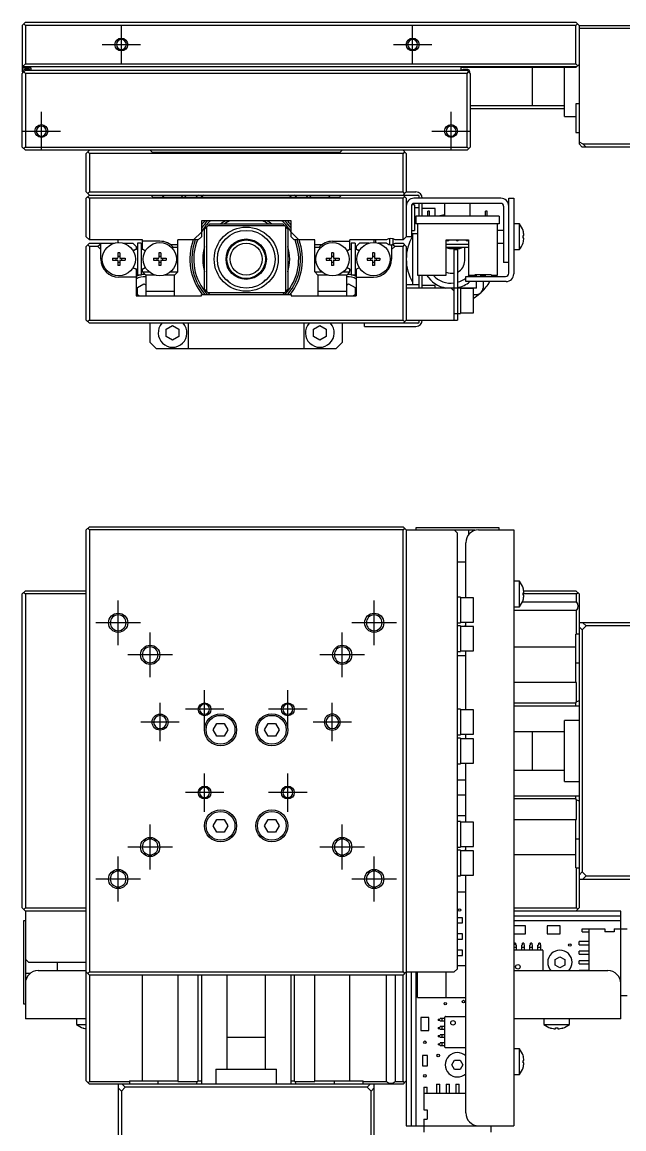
# Model space of a CAD drawing. Extents: x -2 to 723, y -8 to 429.
# Drawn here: x 89.2 to 183.2, y 251.8 to 424.6 of the extents above; entities that cross this region are included whole.
import ezdxf

# ---------------------------------------------------------------- set-up
doc = ezdxf.new("R2010")
doc.units = 0
doc.header["$LTSCALE"] = 0.5
doc.linetypes.add('CENTER', pattern=[50.8, 31.75, -6.35, 6.35, -6.35])
for name, color, linetype in [('MSM_CENTER', 1, 'CENTER'), ('MSM_CONTINUOUS', 7, 'CONTINUOUS'), ('MSM_NARROW', 5, 'CONTINUOUS')]:
    doc.layers.add(name, color=color, linetype=linetype)

msp = doc.modelspace()

# ---------------------------------------------------------------- linework, layer by layer
at = {"layer": 'MSM_CENTER'}
for p, q in [((104.73, 418.06), (104.73, 424.06)), ((150.23, 418.06), (150.23, 424.06)), ((101.73, 421.06), (107.73, 421.06)), ((147.23, 421.06), (153.23, 421.06)), ((92.23, 404.56), (92.23, 410.56)), ((156.23, 404.56), (156.23, 410.56)), ((89.23, 407.56), (95.23, 407.56)), ((153.23, 407.56), (159.23, 407.56)), ((121.48, 384), (121.48, 384)), ((104.23, 327.3), (104.23, 334.3)), ((144.23, 327.3), (144.23, 334.3)), ((107.73, 330.8), (100.73, 330.8)), ((147.73, 330.8), (140.73, 330.8)), ((109.23, 322.3), (109.23, 329.3)), ((139.23, 322.3), (139.23, 329.3)), ((112.73, 325.8), (105.73, 325.8)), ((142.73, 325.8), (135.73, 325.8)), ((117.73, 314.3), (117.73, 320.3)), ((130.73, 314.3), (130.73, 320.3)), ((110.78, 312.3), (110.78, 318.3)), ((137.68, 312.3), (137.68, 318.3)), ((120.73, 317.3), (114.73, 317.3)), ((133.73, 317.3), (127.73, 317.3)), ((113.78, 315.3), (107.78, 315.3)), ((140.68, 315.3), (134.68, 315.3)), ((117.73, 301.3), (117.73, 307.3)), ((130.73, 301.3), (130.73, 307.3)), ((120.73, 304.3), (114.73, 304.3)), ((133.73, 304.3), (127.73, 304.3)), ((109.23, 292.3), (109.23, 299.3)), ((139.23, 292.3), (139.23, 299.3)), ((112.73, 295.8), (105.73, 295.8)), ((142.73, 295.8), (135.73, 295.8)), ((104.23, 287.3), (104.23, 294.3)), ((144.23, 287.3), (144.23, 294.3)), ((107.73, 290.8), (100.73, 290.8)), ((147.73, 290.8), (140.73, 290.8))]:
    msp.add_line(p, q, dxfattribs=at)
at = {"layer": 'MSM_CONTINUOUS'}
for p, q in [((89.23, 424.06), (89.73, 424.56)), ((89.23, 424.06), (89.23, 416.86)), ((89.48, 424.31), (89.73, 424.06)), ((89.73, 424.56), (175.73, 424.56)), ((89.73, 424.06), (89.73, 418.06)), ((175.73, 424.06), (89.73, 424.06)), ((175.73, 424.56), (176.23, 424.06)), ((175.73, 424.06), (175.98, 424.31)), ((175.73, 418.06), (175.73, 424.06)), ((176.23, 424.06), (189.73, 424.06)), ((176.23, 424.06), (176.23, 405.56)), ((189.73, 423.56), (176.23, 423.56)), ((89.73, 418.06), (89.23, 417.56)), ((175.83, 417.56), (89.23, 417.56)), ((90.63, 417.36), (89.23, 417.36)), ((89.23, 416.56), (89.73, 417.06)), ((89.33, 416.76), (89.23, 416.86)), ((89.23, 405.06), (89.23, 416.56)), ((89.33, 416.66), (89.33, 416.86)), ((89.48, 416.81), (89.73, 416.56)), ((90.33, 417.16), (89.63, 417.16)), ((89.73, 418.06), (175.73, 418.06)), ((89.73, 417.06), (158.73, 417.06)), ((89.73, 416.56), (89.73, 405.06)), ((158.73, 416.56), (89.73, 416.56)), ((90.63, 417.06), (90.63, 417.36)), ((175.73, 417.46), (157.83, 417.46)), ((157.83, 417.06), (157.83, 417.46)), ((158.83, 417.16), (158.13, 417.16)), ((158.73, 417.06), (159.23, 416.56)), ((158.73, 416.56), (158.98, 416.81)), ((158.73, 405.06), (158.73, 416.56)), ((159.13, 416.86), (159.13, 416.66)), ((159.23, 416.56), (159.23, 405.06)), ((168.93, 411.56), (168.93, 417.46)), ((173.93, 409.81), (173.93, 417.46)), ((176.03, 417.76), (175.73, 418.06)), ((175.73, 417.46), (176.23, 417.96)), ((159.23, 411.56), (173.93, 411.56)), ((175.73, 411.81), (175.73, 407.31)), ((176.23, 411.81), (175.73, 411.81)), ((159.23, 411.06), (173.93, 411.06)), ((173.93, 409.81), (175.73, 409.81)), ((175.73, 407.31), (176.23, 407.31)), ((89.73, 404.56), (89.23, 405.06)), ((89.73, 405.06), (89.48, 404.81)), ((89.73, 405.06), (158.73, 405.06)), ((158.73, 404.56), (89.73, 404.56)), ((99.23, 404.06), (99.73, 404.56)), ((99.73, 404.06), (99.48, 404.31)), ((109.53, 404.26), (109.23, 404.56)), ((109.53, 404.26), (138.93, 404.26)), ((139.23, 404.56), (138.93, 404.26)), ((148.73, 404.56), (149.23, 404.06)), ((148.98, 404.31), (148.73, 404.06)), ((158.98, 404.81), (158.73, 405.06)), ((159.23, 405.06), (158.73, 404.56)), ((176.23, 405.87), (176.84, 405.56)), ((176.73, 405.06), (176.23, 405.56)), ((189.73, 405.06), (176.73, 405.06)), ((176.84, 405.56), (189.73, 405.56)), ((176.84, 405.56), (177.34, 405.06)), ((99.23, 398.06), (99.23, 404.06)), ((148.73, 404.06), (99.73, 404.06)), ((99.73, 404.06), (99.73, 398.06)), ((148.73, 398.06), (148.73, 404.06)), ((149.23, 404.06), (149.23, 398.06)), ((99.73, 397.56), (99.23, 398.06)), ((99.23, 397.06), (99.73, 397.56)), ((99.73, 398.06), (99.48, 397.81)), ((99.73, 398.06), (148.73, 398.06)), ((99.73, 397.56), (151.03, 397.56)), ((109.63, 397.26), (109.33, 397.56)), ((139.13, 397.56), (138.83, 397.26)), ((148.98, 397.81), (148.73, 398.06)), ((148.73, 397.56), (149.23, 398.06)), ((148.73, 397.56), (149.23, 397.06)), ((149.23, 398.06), (150.73, 398.06)), ((151.23, 397.06), (151.23, 397.36)), ((99.23, 391.06), (99.23, 397.06)), ((99.48, 397.31), (99.73, 397.06)), ((148.73, 397.06), (99.73, 397.06)), ((99.73, 397.06), (99.73, 390.56)), ((109.63, 397.26), (138.83, 397.26)), ((148.73, 397.06), (148.98, 397.31)), ((148.73, 390.56), (148.73, 397.06)), ((149.23, 397.06), (149.23, 391.06)), ((150.03, 395.86), (150.03, 391.06)), ((150.53, 396.06), (150.08, 396.06)), ((164.03, 397.06), (150.43, 397.06)), ((164.03, 396.26), (150.43, 396.26)), ((150.53, 396.06), (150.53, 392.06)), ((151.23, 394.26), (151.23, 396.26)), ((151.73, 394.26), (151.73, 396.26)), ((155.23, 396.26), (155.23, 394.26)), ((159.23, 394.26), (159.23, 396.26)), ((164.43, 395.86), (164.43, 387.06)), ((165.23, 397.06), (166.03, 397.06)), ((165.23, 385.36), (165.23, 397.06)), ((166.03, 397.06), (166.03, 385.26)), ((151.23, 395.56), (150.53, 395.56)), ((150.73, 394.26), (150.73, 393.06)), ((163.73, 394.26), (150.73, 394.26)), ((153.73, 395.46), (151.73, 395.46)), ((152.6, 394.26), (152.6, 395.06)), ((152.85, 395.06), (152.6, 395.06)), ((152.85, 394.26), (152.85, 395.06)), ((153.73, 394.26), (153.73, 395.46)), ((161.6, 394.26), (161.6, 395.06)), ((161.85, 395.06), (161.6, 395.06)), ((161.85, 394.26), (161.85, 395.06)), ((163.73, 394.26), (163.73, 393.06)), ((131.23, 393.56), (117.23, 393.56)), ((117.23, 393.56), (117.23, 391.06)), ((117.73, 392.26), (118.53, 393.06)), ((117.73, 382.86), (117.73, 392.26)), ((118.03, 392.56), (118.03, 382.56)), ((130.23, 392.76), (118.23, 392.76)), ((118.53, 393.06), (129.93, 393.06)), ((129.93, 393.06), (130.73, 392.26)), ((130.43, 382.56), (130.43, 392.56)), ((130.73, 392.26), (130.73, 382.86)), ((131.23, 391.06), (131.23, 393.56)), ((163.73, 393.06), (150.73, 393.06)), ((150.98, 393.06), (150.98, 385.06)), ((163.48, 385.06), (163.48, 393.06)), ((166.92, 393.06), (166.03, 393.06)), ((166.92, 389.06), (166.92, 393.06)), ((99.73, 390.56), (99.23, 391.06)), ((108.03, 390.56), (99.73, 390.56)), ((104.23, 390.16), (104.23, 390.56)), ((108.03, 389.11), (108.03, 390.56)), ((113.53, 385.56), (113.53, 390.56)), ((116.73, 390.56), (113.53, 390.56)), ((116.02, 390.56), (117.23, 391.77)), ((117.23, 391.06), (116.73, 390.56)), ((131.23, 391.77), (132.43, 390.56)), ((131.73, 390.56), (131.23, 391.06)), ((134.93, 390.56), (131.73, 390.56)), ((134.93, 385.56), (134.93, 390.56)), ((146.17, 390.56), (140.43, 390.56)), ((140.43, 389.11), (140.43, 390.56)), ((144.23, 390.16), (144.23, 390.56)), ((144.43, 390.56), (144.43, 390.14)), ((146.63, 390.79), (146.63, 389.83)), ((147.13, 390.76), (147.13, 389.86)), ((148.73, 390.56), (147.49, 390.56)), ((149.23, 391.06), (148.73, 390.56)), ((150.03, 391.06), (149.23, 391.06)), ((150.03, 392.06), (150.53, 392.06)), ((150.03, 391.56), (150.98, 391.56)), ((150.23, 391.56), (150.23, 383.56)), ((155.48, 390.56), (158.98, 390.56)), ((155.48, 385.06), (155.48, 390.56)), ((158.98, 390.56), (158.98, 385.06)), ((164.43, 392.06), (163.48, 392.06)), ((167.48, 391.99), (167.48, 392.01)), ((167.48, 391.26), (167.61, 391.26)), ((167.48, 390.86), (167.48, 391.26)), ((167.61, 390.86), (167.48, 390.86)), ((99.23, 389.56), (99.73, 390.06)), ((99.23, 378.06), (99.23, 389.56)), ((99.48, 389.81), (99.73, 389.56)), ((99.73, 390.06), (103.61, 390.06)), ((99.73, 389.56), (99.73, 378.06)), ((101.03, 389.56), (99.73, 389.56)), ((101.53, 389.91), (101.03, 389.56)), ((101.03, 389.56), (101.53, 389.06)), ((101.53, 387.56), (101.53, 390.06)), ((105.04, 390.06), (106.53, 390.06)), ((107.03, 389.56), (106.53, 390.06)), ((107.03, 389.11), (106.89, 389.03)), ((107.03, 389.56), (107.03, 389.11)), ((107.83, 390.06), (107.23, 390.06)), ((107.23, 390.06), (107.23, 385.06)), ((107.83, 390.06), (107.83, 385.06)), ((110.73, 390.36), (108.03, 390.36)), ((108.4, 388.89), (108.03, 389.11)), ((112.32, 389.86), (113.53, 389.86)), ((113.53, 389.36), (112.87, 389.36)), ((134.93, 389.86), (136.13, 389.86)), ((135.58, 389.36), (134.93, 389.36)), ((137.73, 390.36), (140.43, 390.36)), ((140.43, 389.11), (140.05, 388.89)), ((141.23, 390.06), (140.63, 390.06)), ((140.63, 390.06), (140.63, 385.06)), ((141.23, 390.06), (141.23, 385.06)), ((141.93, 390.06), (141.43, 389.56)), ((141.43, 389.56), (141.43, 389.11)), ((141.57, 389.03), (141.43, 389.11)), ((143.41, 390.06), (141.93, 390.06)), ((146.17, 390.06), (144.84, 390.06)), ((146.93, 389.82), (147.04, 389.83)), ((146.93, 389.82), (146.93, 387.56)), ((146.93, 389.06), (147.43, 389.56)), ((147.43, 389.56), (147.04, 389.83)), ((148.73, 389.56), (147.43, 389.56)), ((147.49, 390.06), (148.73, 390.06)), ((149.23, 389.56), (148.73, 390.06)), ((148.73, 389.56), (148.98, 389.81)), ((148.73, 378.06), (148.73, 389.56)), ((149.23, 389.56), (149.23, 378.06)), ((158.98, 389.86), (155.48, 389.86)), ((158.98, 389.36), (155.48, 389.36)), ((156.36, 389.21), (157.23, 389.21)), ((156.73, 389.06), (157.23, 389.06)), ((156.73, 378.06), (156.73, 389.06)), ((157.23, 389.06), (157.23, 378.06)), ((158.36, 387.35), (158.36, 389.36)), ((163.48, 390.06), (164.43, 390.06)), ((166.03, 389.06), (166.92, 389.06)), ((167.48, 390.11), (167.48, 390.13)), ((103.33, 387.71), (104.12, 387.71)), ((103.33, 387.71), (103.33, 387.42)), ((103.33, 387.42), (104.12, 387.42)), ((103.86, 387.71), (103.86, 387.42)), ((104.47, 388.56), (104.18, 388.56)), ((104.18, 388.56), (104.18, 387.77)), ((104.18, 388.03), (104.47, 388.03)), ((104.18, 387.36), (104.18, 386.56)), ((104.18, 387.09), (104.47, 387.09)), ((104.47, 388.56), (104.47, 387.77)), ((104.47, 387.36), (104.47, 386.56)), ((104.53, 387.71), (105.33, 387.71)), ((104.53, 387.42), (105.33, 387.42)), ((104.8, 387.42), (104.8, 387.71)), ((105.33, 387.71), (105.33, 387.42)), ((109.73, 387.71), (110.52, 387.71)), ((109.73, 387.71), (109.73, 387.42)), ((109.73, 387.42), (110.52, 387.42)), ((110.26, 387.71), (110.26, 387.42)), ((110.87, 388.56), (110.58, 388.56)), ((110.58, 388.56), (110.58, 387.77)), ((110.58, 388.03), (110.87, 388.03)), ((110.58, 387.36), (110.58, 386.56)), ((110.58, 387.09), (110.87, 387.09)), ((110.87, 388.56), (110.87, 387.77)), ((110.87, 387.36), (110.87, 386.56)), ((110.93, 387.71), (111.73, 387.71)), ((110.93, 387.42), (111.73, 387.42)), ((111.2, 387.42), (111.2, 387.71)), ((111.73, 387.71), (111.73, 387.42)), ((136.73, 387.71), (137.52, 387.71)), ((136.73, 387.71), (136.73, 387.42)), ((136.73, 387.42), (137.52, 387.42)), ((137.26, 387.71), (137.26, 387.42)), ((137.87, 388.56), (137.58, 388.56)), ((137.58, 388.56), (137.58, 387.77)), ((137.58, 388.03), (137.87, 388.03)), ((137.58, 387.36), (137.58, 386.56)), ((137.58, 387.09), (137.87, 387.09)), ((137.87, 388.56), (137.87, 387.77)), ((137.87, 387.36), (137.87, 386.56)), ((137.93, 387.71), (138.73, 387.71)), ((137.93, 387.42), (138.73, 387.42)), ((138.2, 387.42), (138.2, 387.71)), ((138.73, 387.71), (138.73, 387.42)), ((143.13, 387.71), (143.92, 387.71)), ((143.13, 387.71), (143.13, 387.42)), ((143.13, 387.42), (143.92, 387.42)), ((143.66, 387.71), (143.66, 387.42)), ((144.27, 388.56), (143.98, 388.56)), ((143.98, 388.56), (143.98, 387.77)), ((143.98, 388.03), (144.27, 388.03)), ((143.98, 387.36), (143.98, 386.56)), ((143.98, 387.09), (144.27, 387.09)), ((144.27, 388.56), (144.27, 387.77)), ((144.27, 387.36), (144.27, 386.56)), ((144.33, 387.71), (145.13, 387.71)), ((144.33, 387.42), (145.13, 387.42)), ((144.6, 387.42), (144.6, 387.71)), ((145.13, 387.71), (145.13, 387.42)), ((165.23, 387.06), (164.43, 387.06)), ((104.47, 386.56), (104.18, 386.56)), ((106.65, 386.23), (107.03, 386.02)), ((107.03, 386.02), (107.03, 381.86)), ((108.03, 386.02), (108.17, 386.1)), ((108.03, 385.56), (108.03, 386.02)), ((108.03, 385.56), (109.07, 385.56)), ((108.03, 385.56), (108.53, 385.06)), ((110.87, 386.56), (110.58, 386.56)), ((112.39, 385.56), (113.53, 385.56)), ((113.03, 385.06), (113.53, 385.56)), ((134.93, 385.56), (136.07, 385.56)), ((134.93, 385.56), (135.43, 385.06)), ((137.87, 386.56), (137.58, 386.56)), ((139.39, 385.56), (140.43, 385.56)), ((139.93, 385.06), (140.43, 385.56)), ((140.29, 386.1), (140.43, 386.02)), ((140.43, 385.56), (140.43, 386.02)), ((141.43, 386.02), (141.8, 386.23)), ((141.43, 386.02), (141.43, 381.86)), ((144.27, 386.56), (143.98, 386.56)), ((107.03, 384.76), (104.33, 384.76)), ((107.83, 385.06), (107.23, 385.06)), ((107.23, 383.14), (108.23, 383.72)), ((108.23, 383.72), (108.53, 383.54)), ((110.01, 385.06), (108.53, 385.06)), ((108.53, 385.06), (108.53, 381.86)), ((113.03, 385.06), (111.44, 385.06)), ((113.03, 381.86), (113.03, 385.06)), ((121.06, 384.36), (121.25, 384.36)), ((121.48, 384.14), (121.25, 384.36)), ((121.48, 384.14), (121.31, 384.14)), ((121.48, 384), (121.48, 384.14)), ((127.2, 384.36), (126.98, 384.14)), ((127.15, 384.14), (126.98, 384.14)), ((126.98, 384.14), (126.98, 384)), ((127.2, 384.36), (127.39, 384.36)), ((137.01, 385.06), (135.43, 385.06)), ((135.43, 385.06), (135.43, 381.86)), ((139.93, 385.06), (138.44, 385.06)), ((139.93, 381.86), (139.93, 385.06)), ((139.93, 383.54), (140.23, 383.72)), ((140.23, 383.72), (141.23, 383.14)), ((141.23, 385.06), (140.63, 385.06)), ((141.43, 384.76), (144.13, 384.76)), ((151.23, 383.56), (149.23, 383.56)), ((150.98, 385.06), (155.48, 385.06)), ((151.23, 383.06), (151.23, 385.06)), ((151.73, 383.06), (151.73, 385.06)), ((158.53, 384.06), (158.53, 384.86)), ((158.53, 384.86), (164.73, 384.86)), ((164.83, 384.06), (158.53, 384.06)), ((158.98, 385.06), (159.98, 385.06)), ((159.98, 385.16), (162.48, 385.16)), ((159.98, 385.06), (159.98, 385.16)), ((160.23, 384.86), (160.23, 385.16)), ((160.23, 383.06), (160.23, 384.06)), ((160.78, 385.16), (160.78, 385.06)), ((160.78, 385.06), (161.68, 385.06)), ((161.15, 385.16), (161.15, 385.06)), ((161.23, 385.06), (161.23, 384.86)), ((161.23, 384.06), (161.23, 383.06)), ((161.3, 385.16), (161.3, 385.06)), ((161.68, 385.16), (161.68, 385.06)), ((162.48, 385.06), (162.48, 385.16)), ((162.48, 385.06), (163.48, 385.06)), ((107.03, 381.86), (117.23, 381.86)), ((107.23, 381.98), (107.23, 383.14)), ((107.44, 381.86), (107.23, 381.98)), ((108.53, 382.56), (113.03, 382.56)), ((117.23, 381.86), (117.23, 382.06)), ((117.23, 382.06), (131.23, 382.06)), ((118.53, 382.06), (117.73, 382.86)), ((118.23, 382.36), (130.23, 382.36)), ((130.73, 382.86), (129.93, 382.06)), ((131.23, 382.06), (131.23, 381.86)), ((131.23, 381.86), (141.43, 381.86)), ((135.43, 382.56), (139.93, 382.56)), ((141.23, 381.98), (141.01, 381.86)), ((141.23, 383.14), (141.23, 381.98)), ((160.23, 383.06), (149.23, 383.06)), ((153.73, 383.46), (151.73, 383.46)), ((153.73, 383.06), (153.73, 383.46)), ((156.23, 383.06), (156.73, 382.56)), ((157.73, 383.06), (157.73, 379.06)), ((159.73, 382.96), (157.73, 382.96)), ((159.73, 379.16), (159.73, 382.96)), ((159.73, 382.06), (160.23, 382.06)), ((156.73, 379.06), (157.73, 379.06)), ((157.73, 379.16), (159.73, 379.16)), ((99.73, 377.56), (99.23, 378.06)), ((99.73, 378.06), (99.48, 377.81)), ((99.73, 378.06), (148.73, 378.06)), ((151.03, 377.56), (99.73, 377.56)), ((109.23, 374.56), (109.23, 377.56)), ((111.73, 376.64), (112.73, 377.22)), ((111.73, 375.48), (111.73, 376.64)), ((112.73, 377.22), (113.73, 376.64)), ((113.73, 376.64), (113.73, 375.48)), ((115.23, 373.56), (115.23, 377.56)), ((133.23, 377.56), (133.23, 373.56)), ((134.73, 376.64), (135.73, 377.22)), ((134.73, 375.48), (134.73, 376.64)), ((135.73, 377.22), (136.73, 376.64)), ((136.73, 376.64), (136.73, 375.48)), ((139.23, 377.56), (139.23, 374.56)), ((142.73, 377.06), (142.73, 377.56)), ((142.73, 377.06), (150.73, 377.06)), ((148.98, 377.81), (148.73, 378.06)), ((149.23, 378.06), (148.73, 377.56)), ((149.23, 378.06), (157.23, 378.06)), ((151.23, 377.76), (151.23, 378.06)), ((112.73, 374.91), (111.73, 375.48)), ((113.73, 375.48), (112.73, 374.91)), ((135.73, 374.91), (134.73, 375.48)), ((136.73, 375.48), (135.73, 374.91)), ((109.23, 374.56), (110.23, 373.56)), ((138.23, 373.56), (110.23, 373.56)), ((138.23, 373.56), (139.23, 374.56)), ((99.73, 345.8), (99.23, 345.3)), ((99.73, 345.3), (99.48, 345.55)), ((99.73, 345.8), (148.73, 345.8)), ((149.23, 345.3), (148.73, 345.8)), ((148.98, 345.55), (148.73, 345.3)), ((150.73, 345.6), (150.73, 345.3)), ((163.73, 345.6), (150.73, 345.6)), ((163.73, 345.3), (163.73, 345.6)), ((99.23, 259.3), (99.23, 345.3)), ((148.73, 345.3), (99.73, 345.3)), ((99.73, 345.3), (99.73, 276.3)), ((148.73, 276.3), (148.73, 345.3)), ((149.23, 345.3), (149.23, 252.3)), ((149.23, 345.3), (159.98, 345.3)), ((157.23, 344.8), (156.73, 345.3)), ((157.23, 276.8), (157.23, 344.8)), ((158.98, 345.3), (158.98, 344.57)), ((159.98, 345.23), (159.98, 345.3)), ((160.53, 345.3), (166.03, 345.3)), ((166.03, 345.3), (166.03, 252.3)), ((158.53, 334.7), (158.53, 343.3)), ((157.23, 340.3), (158.53, 340.3)), ((166.92, 337.3), (166.03, 337.3)), ((166.92, 333.3), (166.92, 337.3)), ((89.73, 335.8), (89.23, 335.3)), ((89.23, 286.3), (89.23, 335.3)), ((89.48, 335.55), (89.73, 335.3)), ((89.73, 335.8), (99.23, 335.8)), ((99.23, 335.3), (89.73, 335.3)), ((89.73, 335.3), (89.73, 286.3)), ((167.48, 336.23), (167.48, 336.25)), ((167.48, 335.5), (167.61, 335.5)), ((167.48, 335.1), (167.48, 335.5)), ((175.83, 335.3), (167.48, 335.3)), ((167.58, 335.8), (175.73, 335.8)), ((176.23, 335.3), (175.73, 335.8)), ((175.83, 335.3), (176.03, 335.5)), ((175.83, 334.07), (175.83, 335.3)), ((176.23, 335.3), (176.23, 286.3)), ((157.73, 334.8), (157.23, 334.8)), ((157.73, 334.8), (157.73, 330.8)), ((159.73, 334.7), (157.73, 334.7)), ((159.73, 330.9), (159.73, 334.7)), ((167.38, 334.07), (175.83, 334.07)), ((167.61, 335.1), (167.48, 335.1)), ((167.48, 334.35), (167.48, 334.38)), ((166.03, 333.3), (166.92, 333.3)), ((175.83, 332.74), (166.03, 332.74)), ((175.83, 329.05), (175.83, 332.74)), ((157.23, 330.8), (157.73, 330.8)), ((157.73, 330.3), (157.23, 330.3)), ((157.73, 330.9), (159.73, 330.9)), ((157.73, 330.3), (157.73, 326.3)), ((159.73, 330.2), (157.73, 330.2)), ((158.53, 330.2), (158.53, 330.9)), ((159.73, 326.4), (159.73, 330.2)), ((211.23, 330.8), (176.23, 330.8)), ((176.73, 329.69), (176.23, 330.19)), ((177.34, 330.3), (176.73, 329.69)), ((176.84, 330.8), (177.34, 330.3)), ((189.73, 330.3), (177.34, 330.3)), ((176.23, 329.05), (175.73, 329.05)), ((175.73, 321.5), (175.73, 329.05)), ((176.73, 329.69), (176.73, 291.92)), ((175.73, 327), (166.03, 327)), ((157.23, 326.3), (157.73, 326.3)), ((157.23, 325.7), (158.53, 325.7)), ((157.73, 326.4), (159.73, 326.4)), ((158.53, 317.2), (158.53, 326.4)), ((175.73, 324.55), (176.23, 324.55)), ((175.83, 321.5), (166.03, 321.5)), ((175.83, 318.45), (175.83, 321.5)), ((166.03, 318.3), (175.73, 318.3)), ((175.73, 318.3), (175.83, 318.45)), ((175.73, 317.8), (175.73, 318.3)), ((176.23, 318.61), (175.83, 318.45)), ((118.03, 316.6), (117.96, 316.54)), ((118.03, 316.6), (118.11, 316.6)), ((130.34, 316.6), (130.43, 316.6)), ((130.49, 316.54), (130.43, 316.6)), ((157.73, 317.3), (157.23, 317.3)), ((157.73, 317.3), (157.73, 313.3)), ((159.73, 317.2), (157.73, 317.2)), ((159.73, 313.4), (159.73, 317.2)), ((176.23, 317.8), (166.03, 317.8)), ((119.07, 314.1), (119.65, 315.1)), ((119.65, 315.1), (120.8, 315.1)), ((120.8, 315.1), (121.38, 314.1)), ((127.07, 314.1), (127.65, 315.1)), ((127.65, 315.1), (128.8, 315.1)), ((128.8, 315.1), (129.38, 314.1)), ((173.93, 306.05), (173.93, 315.55)), ((176.23, 315.55), (173.93, 315.55)), ((119.65, 313.1), (119.07, 314.1)), ((120.8, 313.1), (119.65, 313.1)), ((121.38, 314.1), (120.8, 313.1)), ((127.65, 313.1), (127.07, 314.1)), ((128.8, 313.1), (127.65, 313.1)), ((129.38, 314.1), (128.8, 313.1)), ((157.23, 313.3), (157.73, 313.3)), ((157.73, 312.8), (157.23, 312.8)), ((157.73, 313.4), (159.73, 313.4)), ((157.73, 312.8), (157.73, 308.8)), ((159.73, 312.7), (157.73, 312.7)), ((158.53, 312.7), (158.53, 313.4)), ((159.73, 308.9), (159.73, 312.7)), ((173.93, 313.8), (166.03, 313.8)), ((168.93, 307.8), (168.93, 313.8)), ((157.23, 308.8), (157.73, 308.8)), ((157.73, 308.9), (159.73, 308.9)), ((158.53, 299.7), (158.53, 308.9)), ((166.03, 307.8), (173.93, 307.8)), ((157.23, 306.3), (158.53, 306.3)), ((173.93, 306.05), (176.23, 306.05)), ((158.53, 303.9), (157.23, 303.9)), ((166.03, 303.8), (176.23, 303.8)), ((175.73, 303.3), (166.03, 303.3)), ((175.73, 303.3), (175.73, 303.8)), ((175.83, 303.16), (175.73, 303.3)), ((175.83, 300.1), (175.83, 303.16)), ((175.83, 303.16), (176.23, 303)), ((157.23, 300.7), (158.53, 300.7)), ((119.07, 299.1), (119.65, 300.1)), ((119.65, 298.1), (119.07, 299.1)), ((119.65, 300.1), (120.8, 300.1)), ((120.8, 300.1), (121.38, 299.1)), ((121.38, 299.1), (120.8, 298.1)), ((127.07, 299.1), (127.65, 300.1)), ((127.65, 298.1), (127.07, 299.1)), ((127.65, 300.1), (128.8, 300.1)), ((128.8, 300.1), (129.38, 299.1)), ((129.38, 299.1), (128.8, 298.1)), ((157.73, 299.8), (157.23, 299.8)), ((157.73, 299.8), (157.73, 295.8)), ((159.73, 299.7), (157.73, 299.7)), ((159.73, 295.9), (159.73, 299.7)), ((166.03, 300.1), (175.83, 300.1)), ((175.73, 292.55), (175.73, 300.1)), ((120.8, 298.1), (119.65, 298.1)), ((128.8, 298.1), (127.65, 298.1)), ((157.23, 295.8), (157.73, 295.8)), ((157.73, 295.9), (159.73, 295.9)), ((158.53, 295.2), (158.53, 295.9)), ((176.23, 297.05), (175.73, 297.05)), ((157.73, 295.3), (157.23, 295.3)), ((157.73, 295.3), (157.73, 291.3)), ((159.73, 295.2), (157.73, 295.2)), ((159.73, 291.4), (159.73, 295.2)), ((175.73, 294.6), (166.03, 294.6)), ((175.73, 292.55), (176.23, 292.55)), ((175.83, 286.3), (175.83, 292.55)), ((157.23, 291.3), (157.73, 291.3)), ((157.73, 291.4), (159.73, 291.4)), ((158.53, 254.3), (158.53, 291.4)), ((176.23, 291.42), (176.73, 291.92)), ((176.23, 290.8), (205.23, 290.8)), ((176.73, 291.92), (177.34, 291.3)), ((177.34, 291.3), (176.84, 290.8)), ((177.34, 291.3), (189.73, 291.3)), ((157.23, 288.8), (158.53, 288.8)), ((89.23, 286.3), (89.73, 285.8)), ((89.73, 286.3), (89.48, 286.05)), ((89.73, 286.3), (99.23, 286.3)), ((99.23, 285.8), (89.73, 285.8)), ((89.73, 285.8), (89.73, 269)), ((166.03, 286.3), (175.83, 286.3)), ((182.73, 285.8), (166.03, 285.8)), ((175.73, 285.8), (176.23, 286.3)), ((176.03, 286.1), (175.83, 286.3)), ((182.73, 269), (182.73, 285.8)), ((89.43, 284.3), (89.43, 271.3)), ((89.73, 284.3), (89.43, 284.3)), ((158.03, 284.77), (157.23, 284.77)), ((157.23, 283.97), (158.03, 283.97)), ((158.03, 283.97), (158.03, 284.77)), ((182.73, 285), (166.03, 285)), ((182.73, 284.3), (166.03, 284.3)), ((167.85, 283.51), (166.03, 283.51)), ((167.85, 282.26), (167.85, 283.51)), ((171.25, 283.51), (171.25, 282.26)), ((173.25, 283.51), (171.25, 283.51)), ((173.25, 282.26), (173.25, 283.51)), ((158.03, 282.23), (157.23, 282.23)), ((158.03, 281.43), (158.03, 282.23)), ((166.03, 282.26), (167.85, 282.26)), ((171.25, 282.26), (173.25, 282.26)), ((176.73, 282.55), (176.73, 283.05)), ((176.73, 283.05), (180.23, 283.05)), ((176.73, 282.55), (177.73, 282.55)), ((177.73, 283.05), (177.73, 276.5)), ((180.23, 283.05), (180.23, 282.55)), ((181.73, 282.55), (180.23, 282.55)), ((181.73, 283.05), (181.73, 282.55)), ((181.73, 283.05), (183.73, 283.05)), ((157.23, 281.43), (158.03, 281.43)), ((166.03, 280.5), (166.12, 280.55)), ((166.03, 280.19), (166.43, 280.19)), ((166.32, 280.8), (166.12, 280.8)), ((166.12, 280.55), (166.12, 280.8)), ((166.32, 280.8), (166.32, 280.55)), ((166.32, 280.55), (166.43, 280.49)), ((166.43, 279.75), (166.43, 280.49)), ((167.27, 280.49), (167.39, 280.55)), ((167.27, 279.75), (167.27, 280.49)), ((167.27, 280.19), (167.7, 280.19)), ((167.59, 280.8), (167.39, 280.8)), ((167.39, 280.55), (167.39, 280.8)), ((167.59, 280.8), (167.59, 280.55)), ((167.59, 280.55), (167.7, 280.49)), ((167.7, 279.75), (167.7, 280.49)), ((168.54, 280.49), (168.66, 280.55)), ((168.54, 279.75), (168.54, 280.49)), ((168.54, 280.19), (168.97, 280.19)), ((168.66, 280.55), (168.66, 280.8)), ((168.86, 280.8), (168.66, 280.8)), ((168.86, 280.8), (168.86, 280.55)), ((168.86, 280.55), (168.97, 280.49)), ((168.97, 279.75), (168.97, 280.49)), ((169.81, 280.49), (169.93, 280.55)), ((169.81, 279.75), (169.81, 280.49)), ((169.81, 280.19), (170.24, 280.19)), ((170.13, 280.8), (169.93, 280.8)), ((169.93, 280.55), (169.93, 280.8)), ((170.13, 280.8), (170.13, 280.55)), ((170.13, 280.55), (170.24, 280.49)), ((170.24, 279.75), (170.24, 280.49)), ((177.73, 281.05), (176.23, 281.05)), ((176.23, 280.55), (176.23, 281.05)), ((176.23, 280.55), (177.73, 280.55)), ((89.73, 278.3), (90.23, 277.8)), ((158.03, 279.69), (157.23, 279.69)), ((157.23, 278.89), (158.03, 278.89)), ((158.03, 278.89), (158.03, 279.69)), ((166.03, 279.75), (170.47, 279.75)), ((170.57, 279.65), (170.57, 276.5)), ((172.48, 278.24), (173.23, 278.67)), ((172.48, 277.37), (172.48, 278.24)), ((173.23, 278.67), (173.98, 278.24)), ((173.98, 278.24), (173.98, 277.37)), ((177.73, 279.55), (176.23, 279.55)), ((176.23, 279.05), (176.23, 279.55)), ((176.23, 279.05), (177.73, 279.05)), ((90.23, 277.8), (99.23, 277.8)), ((91.73, 276.5), (99.23, 276.5)), ((94.73, 276.5), (94.73, 277.8)), ((156.73, 276.3), (157.23, 276.8)), ((157.23, 277.3), (158.53, 277.3)), ((166.03, 276.5), (180.73, 276.5)), ((173.23, 276.94), (172.48, 277.37)), ((173.98, 277.37), (173.23, 276.94)), ((177.73, 278.05), (176.23, 278.05)), ((176.23, 277.55), (176.23, 278.05)), ((176.23, 277.55), (177.73, 277.55)), ((176.23, 276.5), (176.23, 276.55)), ((177.73, 276.55), (176.23, 276.55)), ((90.46, 276.05), (89.73, 276.05)), ((99.23, 276.3), (99.73, 275.8)), ((99.48, 276.05), (99.73, 276.3)), ((99.73, 276.3), (148.73, 276.3)), ((99.73, 275.8), (99.73, 259.2)), ((148.73, 275.8), (99.73, 275.8)), ((108.03, 259.3), (108.03, 275.8)), ((113.53, 275.8), (113.53, 259.2)), ((116.73, 259.3), (116.73, 275.8)), ((117.23, 275.8), (117.23, 258.8)), ((121.23, 275.8), (121.23, 261.1)), ((127.23, 261.1), (127.23, 275.8)), ((131.23, 258.8), (131.23, 275.8)), ((131.73, 275.8), (131.73, 259.3)), ((134.93, 259.2), (134.93, 275.8)), ((140.43, 259.3), (140.43, 275.8)), ((146.17, 259.2), (146.17, 275.8)), ((147.49, 275.8), (147.49, 259.2)), ((148.73, 276.3), (148.98, 276.05)), ((148.73, 275.8), (149.23, 276.3)), ((148.73, 259.2), (148.73, 275.8)), ((149.23, 276.3), (156.73, 276.3)), ((150.03, 252.3), (150.03, 276.3)), ((150.73, 276.3), (150.73, 252.3)), ((150.98, 272.3), (150.98, 276.3)), ((155.48, 272.3), (155.48, 276.3)), ((89.43, 271.3), (89.73, 271.3)), ((150.98, 272.3), (158.53, 272.3)), ((183.73, 272.55), (182.73, 272.55)), ((99.23, 269), (89.73, 269)), ((97.73, 269), (97.73, 268.11)), ((97.73, 268.11), (99.23, 268.11)), ((152.77, 269.18), (151.52, 269.18)), ((151.52, 269.18), (151.52, 267.18)), ((152.77, 267.18), (152.77, 269.18)), ((154.23, 268.91), (154.23, 268.71)), ((154.23, 268.91), (154.48, 268.91)), ((154.48, 268.71), (154.23, 268.71)), ((154.48, 268.91), (154.54, 269.03)), ((154.54, 268.6), (154.48, 268.71)), ((155.28, 269.03), (154.54, 269.03)), ((155.28, 268.6), (154.54, 268.6)), ((154.84, 268.6), (154.84, 269.03)), ((155.28, 264.56), (155.28, 269.26)), ((155.38, 269.36), (158.53, 269.36)), ((182.73, 269), (166.03, 269)), ((170.73, 269), (170.73, 268.11)), ((170.73, 268.11), (174.73, 268.11)), ((174.73, 268.11), (174.73, 269)), ((98.78, 267.55), (98.8, 267.55)), ((121.23, 266.1), (127.23, 266.1)), ((151.52, 267.18), (152.77, 267.18)), ((154.23, 267.64), (154.48, 267.64)), ((154.23, 267.64), (154.23, 267.44)), ((154.48, 267.44), (154.23, 267.44)), ((154.23, 266.37), (154.23, 266.17)), ((154.23, 266.37), (154.48, 266.37)), ((154.48, 266.17), (154.23, 266.17)), ((154.48, 267.64), (154.54, 267.76)), ((154.54, 267.33), (154.48, 267.44)), ((154.48, 266.37), (154.54, 266.49)), ((154.54, 266.06), (154.48, 266.17)), ((155.28, 267.76), (154.54, 267.76)), ((155.28, 267.33), (154.54, 267.33)), ((155.28, 266.49), (154.54, 266.49)), ((155.28, 266.06), (154.54, 266.06)), ((154.84, 267.33), (154.84, 267.76)), ((154.84, 266.06), (154.84, 266.49)), ((171.78, 267.55), (171.8, 267.55)), ((172.53, 267.55), (172.93, 267.55)), ((172.53, 267.42), (172.53, 267.55)), ((172.93, 267.55), (172.93, 267.42)), ((173.66, 267.55), (173.68, 267.55)), ((154.23, 265.1), (154.23, 264.9)), ((154.23, 265.1), (154.48, 265.1)), ((154.48, 264.9), (154.23, 264.9)), ((154.48, 265.1), (154.54, 265.22)), ((154.54, 264.79), (154.48, 264.9)), ((155.28, 265.22), (154.54, 265.22)), ((155.28, 264.79), (154.54, 264.79)), ((154.84, 264.79), (154.84, 265.22)), ((158.53, 264.46), (155.38, 264.46)), ((151.75, 263.26), (151.75, 261.66)), ((152.55, 263.26), (151.75, 263.26)), ((152.55, 261.66), (152.55, 263.26)), ((166.92, 264.3), (166.03, 264.3)), ((166.92, 260.3), (166.92, 264.3)), ((167.48, 263.23), (167.48, 263.25)), ((119.48, 261.1), (128.98, 261.1)), ((119.48, 261.1), (119.48, 258.8)), ((128.98, 258.8), (128.98, 261.1)), ((151.75, 261.66), (152.55, 261.66)), ((156.36, 261.8), (156.79, 262.55)), ((156.79, 261.05), (156.36, 261.8)), ((156.79, 262.55), (157.66, 262.55)), ((157.66, 261.05), (156.79, 261.05)), ((157.66, 262.55), (158.09, 261.8)), ((158.09, 261.8), (157.66, 261.05)), ((167.48, 262.5), (167.61, 262.5)), ((167.48, 262.1), (167.48, 262.5)), ((167.61, 262.1), (167.48, 262.1)), ((167.48, 261.35), (167.48, 261.38)), ((99.23, 259.3), (99.73, 258.8)), ((99.53, 259), (99.73, 259.2)), ((99.73, 259.2), (105.98, 259.2)), ((105.98, 259.3), (105.98, 258.8)), ((105.98, 259.3), (113.53, 259.3)), ((110.48, 258.8), (110.48, 259.3)), ((113.53, 259.2), (116.59, 259.2)), ((116.59, 259.2), (116.42, 258.8)), ((116.59, 259.2), (116.73, 259.3)), ((116.73, 259.3), (117.23, 259.3)), ((131.23, 259.3), (131.73, 259.3)), ((131.73, 259.3), (131.87, 259.2)), ((132.03, 258.8), (131.87, 259.2)), ((131.87, 259.2), (134.93, 259.2)), ((134.93, 259.3), (142.48, 259.3)), ((137.98, 259.3), (137.98, 258.8)), ((142.48, 258.8), (142.48, 259.3)), ((142.48, 259.2), (146.17, 259.2)), ((147.49, 259.2), (148.73, 259.2)), ((148.73, 258.8), (149.23, 259.3)), ((148.73, 259.2), (148.93, 259)), ((166.03, 260.3), (166.92, 260.3)), ((148.73, 258.8), (99.73, 258.8)), ((104.23, 258.8), (104.23, 223.8)), ((104.73, 257.69), (104.23, 258.19)), ((105.34, 258.3), (104.73, 257.69)), ((104.73, 257.69), (104.73, 245.3)), ((104.84, 258.8), (105.34, 258.3)), ((143.11, 258.3), (105.34, 258.3)), ((143.11, 258.3), (143.61, 258.8)), ((143.73, 257.69), (143.11, 258.3)), ((144.23, 258.19), (143.73, 257.69)), ((143.73, 245.3), (143.73, 257.69)), ((144.23, 229.8), (144.23, 258.8)), ((151.98, 258.3), (152.48, 258.3)), ((151.98, 258.3), (151.98, 254.8)), ((152.48, 257.3), (152.48, 258.3)), ((153.98, 258.8), (153.98, 257.3)), ((153.98, 258.8), (154.48, 258.8)), ((154.48, 257.3), (154.48, 258.8)), ((155.48, 258.8), (155.48, 257.3)), ((155.48, 258.8), (155.98, 258.8)), ((155.98, 257.3), (155.98, 258.8)), ((156.98, 258.8), (156.98, 257.3)), ((156.98, 258.8), (157.48, 258.8)), ((157.48, 257.3), (157.48, 258.8)), ((158.48, 258.8), (158.53, 258.8)), ((158.48, 258.8), (158.48, 257.3)), ((158.53, 257.3), (151.98, 257.3)), ((151.98, 254.8), (152.48, 254.8)), ((152.48, 254.8), (152.48, 253.3)), ((149.23, 252.3), (166.03, 252.3)), ((151.98, 253.3), (152.48, 253.3)), ((151.98, 253.3), (151.98, 251.3)), ((162.48, 251.3), (162.48, 252.3))]:
    msp.add_line(p, q, dxfattribs=at)
at = {"layer": 'MSM_CONTINUOUS', "extrusion": (0, 0, -1)}
for centre, radius in [((-104.73, 421.06), 0.783), ((-150.23, 421.06), 0.783), ((-92.23, 407.56), 0.783), ((-156.23, 407.56), 0.783), ((-104.23, 330.8), 1.23), ((-144.23, 330.8), 1.23), ((-109.23, 325.8), 1.23), ((-139.23, 325.8), 1.23), ((-117.73, 317.3), 0.783), ((-130.73, 317.3), 0.783), ((-110.78, 315.3), 1.01), ((-137.68, 315.3), 1.01), ((-117.73, 304.3), 0.783), ((-130.73, 304.3), 0.783), ((-109.23, 295.8), 1.23), ((-139.23, 295.8), 1.23), ((-104.23, 290.8), 1.23), ((-144.23, 290.8), 1.23)]:
    msp.add_circle(centre, radius, dxfattribs=at)
at = {"layer": 'MSM_CONTINUOUS'}
for centre, radius in [((124.23, 387.56), 5), ((124.23, 387.56), 4.5), ((124.23, 387.56), 3.15), ((124.23, 387.56), 3), ((104.33, 387.56), 2.6), ((110.73, 387.56), 2.6), ((137.73, 387.56), 2.6), ((144.13, 387.56), 2.6), ((120.23, 314.1), 2.5), ((120.23, 314.1), 2.25), ((128.23, 314.1), 2.5), ((128.23, 314.1), 2.25), ((120.23, 299.1), 2.5), ((120.23, 299.1), 2.25), ((128.23, 299.1), 2.5), ((128.23, 299.1), 2.25), ((157.54, 285.96), 0.2), ((174.79, 280.5), 0.2), ((166.67, 277.1), 0.35), ((155.33, 271.35), 0.2), ((158.17, 271.67), 0.2), ((156.53, 268.36), 0.35), ((152.15, 265.32), 0.2), ((154.23, 263.26), 0.2), ((152.15, 260.08), 0.2)]:
    msp.add_circle(centre, radius, dxfattribs=at)
for centre, radius, start, end in [((89.63, 416.86), 0.3, 90, 180), ((90.33, 416.86), 0.3, 41.8103, 90), ((158.13, 416.86), 0.3, 90, 138.1897), ((158.83, 416.86), 0.3, 0, 90), ((112.73, 399.06), 2.25, 221.8103, 233.1301), ((112.73, 399.06), 2.25, 306.8699, 318.1897), ((112.73, 399.06), 2.6, 316.1869, 324.7656), ((124.23, 387.56), 12.5, 126.8699, 129.1042), ((124.23, 387.56), 12, 123.5573, 126.0666), ((124.23, 387.56), 12, 53.9334, 56.4427), ((124.23, 387.56), 12.5, 50.8958, 53.1301), ((135.73, 399.06), 2.6, 215.2344, 223.8131), ((135.73, 399.06), 2.25, 221.8103, 233.1301), ((135.73, 399.06), 2.25, 306.8699, 318.1897), ((150.73, 397.06), 1, 0, 90), ((151.03, 397.36), 0.2, 0, 90), ((150.43, 395.86), 1.2, 90, 180), ((150.43, 395.86), 0.4, 90, 180), ((164.03, 395.86), 1.2, 0, 90), ((164.03, 395.86), 0.4, 0, 90), ((156.23, 387.56), 7, 98.2132, 106.835), ((124.23, 387.56), 8.8, 137.0141, 142.6982), ((124.23, 387.56), 8.5, 135.0991, 145.4397), ((124.23, 387.56), 8.2, 132.9703, 148.6119), ((124.23, 387.56), 6.8, 118.0725, 126.0189), ((124.23, 387.56), 6.5, 112.6199, 122.2042), ((124.23, 387.56), 6.5, 57.7958, 67.3801), ((124.23, 387.56), 6.8, 53.9811, 61.9275), ((124.23, 387.56), 8.2, 31.3881, 47.0297), ((124.23, 387.56), 8.5, 34.5603, 44.9009), ((124.23, 387.56), 8.8, 37.3018, 42.9859), ((164.43, 391.06), 3.2, 17.27, 38.6822), ((124.23, 387.56), 8.8, 160.0677, 218.6822), ((124.23, 387.56), 8.5, 159.3327, 220.3202), ((124.23, 387.56), 8.2, 158.5399, 222.1236), ((124.23, 387.56), 8.2, 317.8764, 21.4601), ((124.23, 387.56), 8.5, 319.6798, 20.6673), ((124.23, 387.56), 8.8, 321.3178, 19.9323), ((146.83, 389.81), 1, 48.5904, 131.4096), ((156.23, 387.56), 7, 148.9973, 211.0027), ((155.73, 390.66), 0.25, 203.5782, 336.4218), ((157.23, 390.66), 0.25, 203.5782, 336.4218), ((158.73, 390.66), 0.25, 203.5782, 336.4218), ((164.43, 391.06), 3.19, 3.5903, 16.9053), ((164.43, 391.06), 3.19, 343.0947, 356.4097), ((107.53, 387.56), 1.59, 100.8931, 126.1972), ((107.64, 387.45), 1.75, 115.4948, 127.006), ((107.53, 387.56), 1.59, 53.8028, 79.1069), ((107.41, 387.45), 1.75, 52.994, 55.4948), ((110.73, 387.56), 2.8, 40.0052, 90), ((124.23, 387.56), 6.8, 162.9174, 197.0826), ((124.23, 387.56), 6.8, 342.9174, 17.0826), ((137.73, 387.56), 2.8, 90, 139.9948), ((140.93, 387.56), 1.59, 100.8931, 126.1972), ((141.04, 387.45), 1.75, 124.5052, 127.006), ((140.93, 387.56), 1.59, 53.8028, 79.1069), ((140.81, 387.45), 1.75, 52.994, 64.5052), ((146.83, 390.81), 1, 228.5904, 275.7392), ((146.83, 390.81), 1, 282.3427, 311.4096), ((156.36, 391.21), 2, 247.6684, 270), ((157.23, 391.21), 2, 247.6684, 292.3316), ((164.43, 391.06), 3.2, 321.3178, 342.73), ((104.33, 387.56), 2.8, 180, 270), ((104.12, 387.77), 0.06, 270, 0), ((104.12, 387.36), 0.06, 0, 90), ((104.53, 387.77), 0.06, 180, 270), ((104.53, 387.36), 0.06, 90, 180), ((110.52, 387.77), 0.06, 270, 0), ((110.52, 387.36), 0.06, 0, 90), ((110.93, 387.77), 0.06, 180, 270), ((110.93, 387.36), 0.06, 90, 180), ((137.52, 387.77), 0.06, 270, 0), ((137.52, 387.36), 0.06, 0, 90), ((137.93, 387.77), 0.06, 180, 270), ((137.93, 387.36), 0.06, 90, 180), ((143.92, 387.77), 0.06, 270, 0), ((143.92, 387.36), 0.06, 0, 90), ((144.13, 387.56), 2.8, 270, 0), ((144.33, 387.77), 0.06, 180, 270), ((144.33, 387.36), 0.06, 90, 180), ((156.36, 387.35), 2, 295.7294, 0), ((107.64, 387.68), 1.75, 232.994, 235.4948), ((107.53, 387.56), 1.59, 233.8028, 259.1069), ((107.53, 387.56), 1.59, 280.8931, 306.1972), ((107.41, 387.68), 1.75, 295.4948, 307.006), ((141.04, 387.68), 1.75, 232.994, 244.5052), ((140.93, 387.45), 1.59, 251.6416, 259.1069), ((140.93, 387.45), 1.59, 280.8931, 288.3584), ((140.81, 387.68), 1.75, 304.5052, 307.006), ((156.36, 387.35), 2, 243.84, 280.6099), ((164.73, 385.36), 0.5, 270, 0), ((164.83, 385.26), 1.2, 270, 0), ((108.23, 382.56), 2.6, 105.9424, 117.4864), ((108.23, 382.56), 2.25, 82.3377, 122.231), ((108.23, 382.56), 2.6, 85.4034, 98.8499), ((140.23, 382.56), 2.25, 57.769, 97.6623), ((140.23, 382.56), 2.6, 81.1501, 94.5966), ((140.23, 382.56), 2.6, 62.5136, 74.0576), ((156.23, 387.56), 4.57, 213.1646, 259.9589), ((156.23, 387.56), 3.75, 221.8103, 277.6623), ((156.23, 387.56), 3.75, 285.466, 307.8309), ((156.23, 387.56), 4.57, 282.6397, 310.016), ((156.23, 387.56), 3.75, 313.9455, 318.1897), ((156.23, 387.56), 4.57, 323.7855, 328.3207), ((156.23, 387.56), 7, 313.4242, 330), ((156.23, 387.56), 7, 337.3119, 339.0752), ((156.23, 387.56), 7, 300, 309.8429), ((160.23, 383.06), 1, 270, 0), ((112.73, 376.06), 2.25, 138.1897, 41.8103), ((135.73, 376.06), 2.25, 138.1897, 41.8103), ((150.73, 378.06), 1, 270, 0), ((151.03, 377.76), 0.2, 270, 0), ((160.53, 343.3), 2, 90, 180), ((164.43, 335.3), 3.2, 17.27, 38.6822), ((164.43, 335.3), 3.19, 3.5903, 16.9053), ((164.43, 335.3), 3.2, 321.3178, 342.73), ((164.43, 335.3), 3.19, 343.0947, 356.4097), ((175.08, 333.4), 1, 318.5904, 41.4096), ((157.23, 331.8), 1.9, 302.6369, 313.1736), ((157.23, 296.8), 1.9, 302.6369, 313.1736), ((170.47, 279.65), 0.1, 0, 90), ((173.23, 277.8), 1.9, 316.8264, 223.1736), ((91.73, 274.5), 2, 90, 180), ((180.73, 274.5), 2, 0, 90), ((99.73, 270.6), 3.2, 231.3178, 252.73), ((155.38, 269.26), 0.1, 90, 180), ((172.73, 270.6), 3.2, 231.3178, 252.73), ((172.73, 270.6), 3.2, 287.27, 308.6822), ((99.73, 270.6), 3.19, 253.0947, 260.9929), ((172.73, 270.6), 3.19, 253.0947, 266.4097), ((172.73, 270.6), 3.19, 273.5903, 286.9053), ((155.38, 264.56), 0.1, 180, 270), ((157.23, 261.8), 1.9, 46.8264, 313.1736), ((164.43, 262.3), 3.2, 17.27, 38.6822), ((164.43, 262.3), 3.19, 3.5903, 16.9053), ((164.43, 262.3), 3.2, 321.3178, 342.73), ((164.43, 262.3), 3.19, 343.0947, 356.4097), ((146.83, 259.95), 1, 228.5904, 311.4096), ((160.53, 254.3), 2, 180, 270)]:
    msp.add_arc(centre, radius, start, end, dxfattribs=at)
at = {"layer": 'MSM_NARROW'}
for centre, radius in [((104.73, 421.06), 1), ((150.23, 421.06), 1), ((92.23, 407.56), 1), ((156.23, 407.56), 1), ((124.23, 387.56), 2.5), ((104.23, 330.8), 1.5), ((144.23, 330.8), 1.5), ((109.23, 325.8), 1.5), ((139.23, 325.8), 1.5), ((117.73, 317.3), 1), ((130.73, 317.3), 1), ((110.78, 315.3), 1.25), ((117.73, 304.3), 1), ((130.73, 304.3), 1), ((109.23, 295.8), 1.5), ((139.23, 295.8), 1.5), ((104.23, 290.8), 1.5), ((144.23, 290.8), 1.5)]:
    msp.add_circle(centre, radius, dxfattribs=at)
at = {"layer": 'MSM_NARROW', "extrusion": (0, 0, -1)}
msp.add_circle((-137.68, 315.3), 1.25, dxfattribs=at)

doc.saveas('drawing.dxf')
